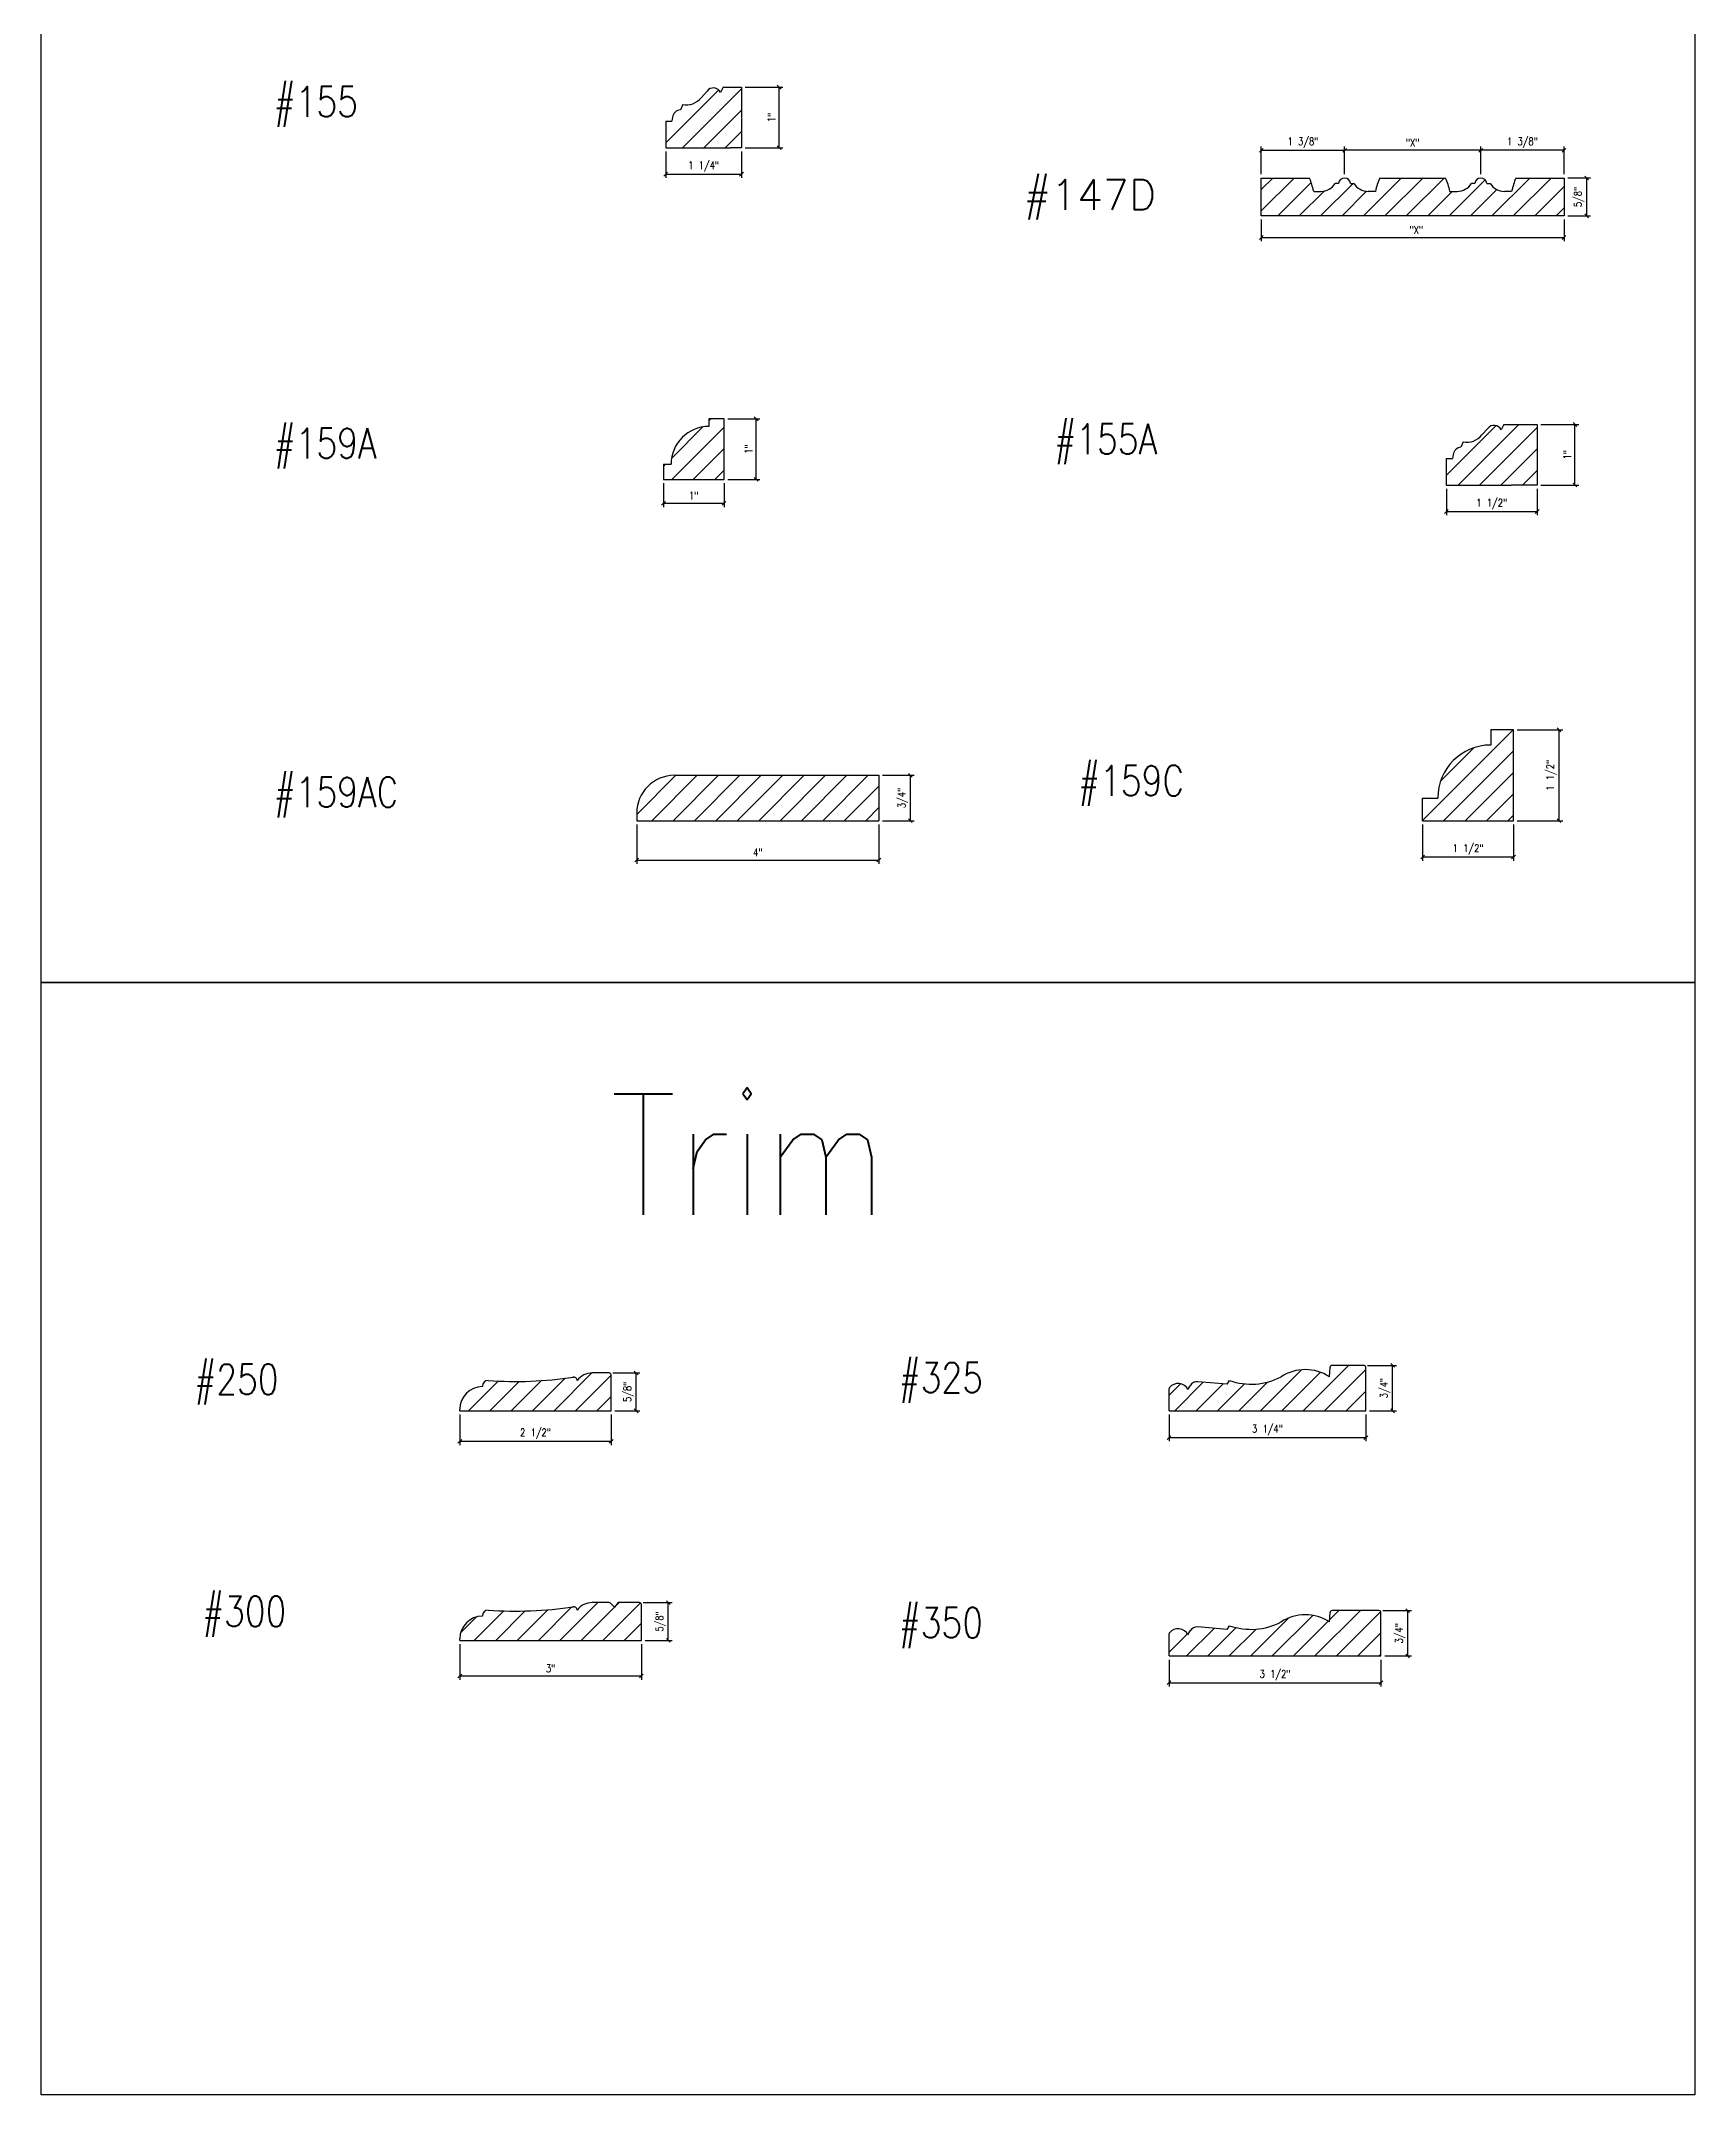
# Model space of a CAD drawing. Header units: inches. Extents: x 1985 to 11287, y 379 to 3234.
# Drawn here: x 7775.65 to 7802.96, y 1645.83 to 1679.75 of the extents above; entities that cross this region are included whole.
import ezdxf

# ---------------------------------------------------------------- set-up
doc = ezdxf.new("R2010")
doc.units = ezdxf.units.IN
doc.header["$MEASUREMENT"] = 0
doc.layers.get('0').update_dxf_attribs({"linetype": 'CONTINUOUS'})
doc.layers.get('Defpoints').update_dxf_attribs({"linetype": 'CONTINUOUS'})
for name, color, linetype in [('COTE1-1 99', 7, 'CONTINUOUS'), ('detail 99', 30, 'CONTINUOUS'), ('hatch 99', 1, 'CONTINUOUS'), ('separation 99', 3, 'CONTINUOUS'), ('wood detail 99', 7, 'CONTINUOUS')]:
    doc.layers.add(name, color=color, linetype=linetype)
doc.styles.get("Standard").update_dxf_attribs({"font": 'txt.shx', "width": 0.8})
doc.dimstyles.new('Muntin', dxfattribs={"dimtxt": 0.125, "dimasz": 0.0625, "dimexe": 0.0625, "dimexo": 0.0625, "dimgap": 0.0625, "dimtad": 1, "dimdec": 5, "dimzin": 0, "dimdsep": 46, "dimlunit": 5, "dimtxsty": 'Standard', "dimblk": 'OBLIQUE', "dimcen": 0.125, "dimclrd": 1, "dimclre": 1, "dimadec": 1, "dimazin": 0, "dimtfac": 0.375, "dimtdec": 5, "dimtmove": 0, "dimatfit": 3, "dimldrblk": 'OBLIQUE', "dimfxl": 1, "dimfrac": 2, "dimtolj": 1, "dimtzin": 0, "dimarcsym": 0})
pattern_1 = [(45, (591.37228, -1146.60747), (-0.176776695, 0.176776695), [])]

# ---------------------------------------------------------------- blocks, each defined once
blk = doc.blocks.new('_OBLIQUE')
at = {"color": 0, "linetype": 'ByBlock'}
blk.add_line((-0.5, -0.5), (0.5, 0.5), dxfattribs=at)
blk = doc.blocks.new('*D78')
at = {"layer": 'COTE1-1 99', "color": 1, "lineweight": -2, "transparency": 16777216}
for p, q in [((7785.926, 1672.446), (7785.926, 1672.052)), ((7786.926, 1672.446), (7786.926, 1672.052)), ((7785.926, 1672.115), (7786.926, 1672.115))]:
    blk.add_line(p, q, dxfattribs=at)
at = {"layer": 'Defpoints', "color": 0, "transparency": 16777216}
for p in [(7785.926, 1672.508), (7786.926, 1672.508), (7786.926, 1672.115)]:
    blk.add_point(p, dxfattribs=at)
at = {"layer": 'COTE1-1 99', "color": 1, "lineweight": -2, "transparency": 16777216, "xscale": 0.0625, "yscale": 0.0625, "zscale": 0.0625, "rotation": 180}
blk.add_blockref('_OBLIQUE', (7785.926, 1672.115), dxfattribs=at)
at = {"layer": 'COTE1-1 99', "color": 1, "lineweight": -2, "transparency": 16777216, "xscale": 0.0625, "yscale": 0.0625, "zscale": 0.0625}
blk.add_blockref('_OBLIQUE', (7786.926, 1672.115), dxfattribs=at)
at = {"layer": 'COTE1-1 99', "color": 0, "transparency": 16777216, "insert": (7786.426, 1672.24), "char_height": 0.125, "attachment_point": 5}
blk.add_mtext('\\A1;1"', dxfattribs=at)
blk = doc.blocks.new('*D79')
at = {"layer": 'COTE1-1 99', "color": 1, "lineweight": -2, "transparency": 16777216}
for p, q in [((7786.989, 1673.508), (7787.52, 1673.508)), ((7787.458, 1672.508), (7787.458, 1673.508)), ((7786.989, 1672.508), (7787.52, 1672.508))]:
    blk.add_line(p, q, dxfattribs=at)
at = {"layer": 'Defpoints', "color": 0, "transparency": 16777216}
for p in [(7786.926, 1673.508), (7787.458, 1673.508), (7786.926, 1672.508)]:
    blk.add_point(p, dxfattribs=at)
at = {"layer": 'COTE1-1 99', "color": 1, "lineweight": -2, "transparency": 16777216, "xscale": 0.0625, "yscale": 0.0625, "zscale": 0.0625}
for p, rotation in [((7787.458, 1673.508), 90), ((7787.458, 1672.508), 270)]:
    blk.add_blockref('_OBLIQUE', p, dxfattribs=dict(at, rotation=rotation))
at = {"layer": 'COTE1-1 99', "color": 0, "transparency": 16777216, "insert": (7787.333, 1673.008), "char_height": 0.125, "attachment_point": 5, "rotation": 90}
blk.add_mtext('\\A1;1"', dxfattribs=at)
blk = doc.blocks.new('*D80')
at = {"layer": 'COTE1-1 99', "color": 1, "lineweight": -2, "transparency": 16777216}
for p, q in [((7798.466, 1666.809), (7798.466, 1666.211)), ((7799.966, 1666.809), (7799.966, 1666.211)), ((7798.466, 1666.273), (7799.966, 1666.273))]:
    blk.add_line(p, q, dxfattribs=at)
at = {"layer": 'Defpoints', "color": 0, "transparency": 16777216}
for p in [(7798.466, 1666.872), (7799.966, 1666.872), (7799.966, 1666.273)]:
    blk.add_point(p, dxfattribs=at)
at = {"layer": 'COTE1-1 99', "color": 1, "lineweight": -2, "transparency": 16777216, "xscale": 0.0625, "yscale": 0.0625, "zscale": 0.0625, "rotation": 180}
blk.add_blockref('_OBLIQUE', (7798.466, 1666.273), dxfattribs=at)
at = {"layer": 'COTE1-1 99', "color": 1, "lineweight": -2, "transparency": 16777216, "xscale": 0.0625, "yscale": 0.0625, "zscale": 0.0625}
blk.add_blockref('_OBLIQUE', (7799.966, 1666.273), dxfattribs=at)
at = {"layer": 'COTE1-1 99', "color": 0, "transparency": 16777216, "insert": (7799.216, 1666.398), "char_height": 0.125, "attachment_point": 5}
blk.add_mtext('\\A1;1 1/2"', dxfattribs=at)
blk = doc.blocks.new('*D81')
at = {"layer": 'COTE1-1 99', "color": 1, "lineweight": -2, "transparency": 16777216}
for p, q in [((7800.028, 1668.372), (7800.78, 1668.372)), ((7800.718, 1666.872), (7800.718, 1668.372)), ((7800.028, 1666.872), (7800.78, 1666.872))]:
    blk.add_line(p, q, dxfattribs=at)
at = {"layer": 'Defpoints', "color": 0, "transparency": 16777216}
for p in [(7799.966, 1668.372), (7800.718, 1668.372), (7799.966, 1666.872)]:
    blk.add_point(p, dxfattribs=at)
at = {"layer": 'COTE1-1 99', "color": 1, "lineweight": -2, "transparency": 16777216, "xscale": 0.0625, "yscale": 0.0625, "zscale": 0.0625}
for p, rotation in [((7800.718, 1668.372), 90), ((7800.718, 1666.872), 270)]:
    blk.add_blockref('_OBLIQUE', p, dxfattribs=dict(at, rotation=rotation))
at = {"layer": 'COTE1-1 99', "color": 0, "transparency": 16777216, "insert": (7800.593, 1667.622), "char_height": 0.125, "attachment_point": 5, "rotation": 90}
blk.add_mtext('\\A1;1 1/2"', dxfattribs=at)
blk = doc.blocks.new('*D82')
at = {"layer": 'COTE1-1 99', "color": 1, "lineweight": -2, "transparency": 16777216}
for p, q in [((7794.277, 1657.065), (7794.277, 1656.623)), ((7797.527, 1657.065), (7797.527, 1656.623)), ((7794.277, 1656.685), (7797.527, 1656.685))]:
    blk.add_line(p, q, dxfattribs=at)
at = {"layer": 'Defpoints', "color": 0, "transparency": 16777216}
for p in [(7794.277, 1657.127), (7797.527, 1657.127), (7797.527, 1656.685)]:
    blk.add_point(p, dxfattribs=at)
at = {"layer": 'COTE1-1 99', "color": 1, "lineweight": -2, "transparency": 16777216, "xscale": 0.0625, "yscale": 0.0625, "zscale": 0.0625, "rotation": 180}
blk.add_blockref('_OBLIQUE', (7794.277, 1656.685), dxfattribs=at)
at = {"layer": 'COTE1-1 99', "color": 1, "lineweight": -2, "transparency": 16777216, "xscale": 0.0625, "yscale": 0.0625, "zscale": 0.0625}
blk.add_blockref('_OBLIQUE', (7797.527, 1656.685), dxfattribs=at)
at = {"layer": 'COTE1-1 99', "color": 0, "transparency": 16777216, "insert": (7795.902, 1656.81), "char_height": 0.125, "attachment_point": 5}
blk.add_mtext('\\A1;3 1/4"', dxfattribs=at)
blk = doc.blocks.new('*D83')
at = {"layer": 'COTE1-1 99', "color": 1, "lineweight": -2, "transparency": 16777216}
for p, q in [((7797.557, 1657.877), (7798.032, 1657.877)), ((7797.97, 1657.127), (7797.97, 1657.877)), ((7797.589, 1657.127), (7798.032, 1657.127))]:
    blk.add_line(p, q, dxfattribs=at)
at = {"layer": 'Defpoints', "color": 0, "transparency": 16777216}
for p in [(7797.495, 1657.877), (7797.97, 1657.877), (7797.527, 1657.127)]:
    blk.add_point(p, dxfattribs=at)
at = {"layer": 'COTE1-1 99', "color": 1, "lineweight": -2, "transparency": 16777216, "xscale": 0.0625, "yscale": 0.0625, "zscale": 0.0625}
for p, rotation in [((7797.97, 1657.877), 90), ((7797.97, 1657.127), 270)]:
    blk.add_blockref('_OBLIQUE', p, dxfattribs=dict(at, rotation=rotation))
at = {"layer": 'COTE1-1 99', "color": 0, "transparency": 16777216, "insert": (7797.845, 1657.502), "char_height": 0.125, "attachment_point": 5, "rotation": 90}
blk.add_mtext('\\A1;3/4"', dxfattribs=at)
blk = doc.blocks.new('*D84')
at = {"layer": 'COTE1-1 99', "color": 1, "lineweight": -2, "transparency": 16777216}
for p, q in [((7782.562, 1653.273), (7782.562, 1652.686)), ((7785.562, 1653.273), (7785.562, 1652.686)), ((7782.562, 1652.749), (7785.562, 1652.749))]:
    blk.add_line(p, q, dxfattribs=at)
at = {"layer": 'Defpoints', "color": 0, "transparency": 16777216}
for p in [(7782.562, 1653.335), (7785.562, 1653.335), (7785.562, 1652.749)]:
    blk.add_point(p, dxfattribs=at)
at = {"layer": 'COTE1-1 99', "color": 1, "lineweight": -2, "transparency": 16777216, "xscale": 0.0625, "yscale": 0.0625, "zscale": 0.0625, "rotation": 180}
blk.add_blockref('_OBLIQUE', (7782.562, 1652.749), dxfattribs=at)
at = {"layer": 'COTE1-1 99', "color": 1, "lineweight": -2, "transparency": 16777216, "xscale": 0.0625, "yscale": 0.0625, "zscale": 0.0625}
blk.add_blockref('_OBLIQUE', (7785.562, 1652.749), dxfattribs=at)
at = {"layer": 'COTE1-1 99', "color": 0, "transparency": 16777216, "insert": (7784.062, 1652.874), "char_height": 0.125, "attachment_point": 5}
blk.add_mtext('\\A1;3"', dxfattribs=at)
blk = doc.blocks.new('*D85')
at = {"layer": 'COTE1-1 99', "color": 1, "lineweight": -2, "transparency": 16777216}
for p, q in [((7785.592, 1653.96), (7786.069, 1653.96)), ((7786.006, 1653.335), (7786.006, 1653.96)), ((7785.624, 1653.335), (7786.069, 1653.335))]:
    blk.add_line(p, q, dxfattribs=at)
at = {"layer": 'Defpoints', "color": 0, "transparency": 16777216}
for p in [(7785.53, 1653.96), (7786.006, 1653.96), (7785.562, 1653.335)]:
    blk.add_point(p, dxfattribs=at)
at = {"layer": 'COTE1-1 99', "color": 1, "lineweight": -2, "transparency": 16777216, "xscale": 0.0625, "yscale": 0.0625, "zscale": 0.0625}
for p, rotation in [((7786.006, 1653.96), 90), ((7786.006, 1653.335), 270)]:
    blk.add_blockref('_OBLIQUE', p, dxfattribs=dict(at, rotation=rotation))
at = {"layer": 'COTE1-1 99', "color": 0, "transparency": 16777216, "insert": (7785.881, 1653.648), "char_height": 0.125, "attachment_point": 5, "rotation": 90}
blk.add_mtext('\\A1;5/8"', dxfattribs=at)
blk = doc.blocks.new('*D86')
at = {"layer": 'COTE1-1 99', "color": 1, "lineweight": -2, "transparency": 16777216}
for p, q in [((7782.562, 1657.065), (7782.562, 1656.562)), ((7785.062, 1657.065), (7785.062, 1656.562)), ((7782.562, 1656.624), (7785.062, 1656.624))]:
    blk.add_line(p, q, dxfattribs=at)
at = {"layer": 'Defpoints', "color": 0, "transparency": 16777216}
for p in [(7782.562, 1657.127), (7785.062, 1657.127), (7785.062, 1656.624)]:
    blk.add_point(p, dxfattribs=at)
at = {"layer": 'COTE1-1 99', "color": 1, "lineweight": -2, "transparency": 16777216, "xscale": 0.0625, "yscale": 0.0625, "zscale": 0.0625, "rotation": 180}
blk.add_blockref('_OBLIQUE', (7782.562, 1656.624), dxfattribs=at)
at = {"layer": 'COTE1-1 99', "color": 1, "lineweight": -2, "transparency": 16777216, "xscale": 0.0625, "yscale": 0.0625, "zscale": 0.0625}
blk.add_blockref('_OBLIQUE', (7785.062, 1656.624), dxfattribs=at)
at = {"layer": 'COTE1-1 99', "color": 0, "transparency": 16777216, "insert": (7783.812, 1656.749), "char_height": 0.125, "attachment_point": 5}
blk.add_mtext('\\A1;2 1/2"', dxfattribs=at)
blk = doc.blocks.new('*D87')
at = {"layer": 'COTE1-1 99', "color": 1, "lineweight": -2, "transparency": 16777216}
for p, q in [((7785.092, 1657.752), (7785.538, 1657.752)), ((7785.476, 1657.127), (7785.476, 1657.752)), ((7785.124, 1657.127), (7785.538, 1657.127))]:
    blk.add_line(p, q, dxfattribs=at)
at = {"layer": 'Defpoints', "color": 0, "transparency": 16777216}
for p in [(7785.03, 1657.752), (7785.476, 1657.752), (7785.062, 1657.127)]:
    blk.add_point(p, dxfattribs=at)
at = {"layer": 'COTE1-1 99', "color": 1, "lineweight": -2, "transparency": 16777216, "xscale": 0.0625, "yscale": 0.0625, "zscale": 0.0625}
for p, rotation in [((7785.476, 1657.752), 90), ((7785.476, 1657.127), 270)]:
    blk.add_blockref('_OBLIQUE', p, dxfattribs=dict(at, rotation=rotation))
at = {"layer": 'COTE1-1 99', "color": 0, "transparency": 16777216, "insert": (7785.351, 1657.44), "char_height": 0.125, "attachment_point": 5, "rotation": 90}
blk.add_mtext('\\A1;5/8"', dxfattribs=at)
blk = doc.blocks.new('*D88')
at = {"layer": 'COTE1-1 99', "color": 1, "lineweight": -2, "transparency": 16777216}
for p, q in [((7789.546, 1667.622), (7790.068, 1667.622)), ((7790.005, 1666.872), (7790.005, 1667.622)), ((7789.546, 1666.872), (7790.068, 1666.872))]:
    blk.add_line(p, q, dxfattribs=at)
at = {"layer": 'Defpoints', "color": 0, "transparency": 16777216}
for p in [(7789.484, 1667.622), (7790.005, 1667.622), (7789.484, 1666.872)]:
    blk.add_point(p, dxfattribs=at)
at = {"layer": 'COTE1-1 99', "color": 1, "lineweight": -2, "transparency": 16777216, "xscale": 0.0625, "yscale": 0.0625, "zscale": 0.0625}
for p, rotation in [((7790.005, 1667.622), 90), ((7790.005, 1666.872), 270)]:
    blk.add_blockref('_OBLIQUE', p, dxfattribs=dict(at, rotation=rotation))
at = {"layer": 'COTE1-1 99', "color": 0, "transparency": 16777216, "insert": (7789.88, 1667.247), "char_height": 0.125, "attachment_point": 5, "rotation": 90}
blk.add_mtext('\\A1;3/4"', dxfattribs=at)
blk = doc.blocks.new('*D89')
at = {"layer": 'COTE1-1 99', "color": 1, "lineweight": -2, "transparency": 16777216}
for p, q in [((7785.484, 1666.809), (7785.484, 1666.161)), ((7789.484, 1666.809), (7789.484, 1666.161)), ((7785.484, 1666.223), (7789.484, 1666.223))]:
    blk.add_line(p, q, dxfattribs=at)
at = {"layer": 'Defpoints', "color": 0, "transparency": 16777216}
for p in [(7785.484, 1666.872), (7789.484, 1666.872), (7789.484, 1666.223)]:
    blk.add_point(p, dxfattribs=at)
at = {"layer": 'COTE1-1 99', "color": 1, "lineweight": -2, "transparency": 16777216, "xscale": 0.0625, "yscale": 0.0625, "zscale": 0.0625, "rotation": 180}
blk.add_blockref('_OBLIQUE', (7785.484, 1666.223), dxfattribs=at)
at = {"layer": 'COTE1-1 99', "color": 1, "lineweight": -2, "transparency": 16777216, "xscale": 0.0625, "yscale": 0.0625, "zscale": 0.0625}
blk.add_blockref('_OBLIQUE', (7789.484, 1666.223), dxfattribs=at)
at = {"layer": 'COTE1-1 99', "color": 0, "transparency": 16777216, "insert": (7787.484, 1666.348), "char_height": 0.125, "attachment_point": 5}
blk.add_mtext('\\A1;4"', dxfattribs=at)
blk = doc.blocks.new('*D94')
at = {"layer": 'COTE1-1 99', "color": 1, "lineweight": -2, "transparency": 16777216}
for p, q in [((7785.964, 1677.923), (7785.964, 1677.487)), ((7787.214, 1677.923), (7787.214, 1677.487)), ((7785.964, 1677.55), (7787.214, 1677.55))]:
    blk.add_line(p, q, dxfattribs=at)
at = {"layer": 'Defpoints', "color": 0, "transparency": 16777216}
for p in [(7785.964, 1677.986), (7787.214, 1677.986), (7787.214, 1677.55)]:
    blk.add_point(p, dxfattribs=at)
at = {"layer": 'COTE1-1 99', "color": 1, "lineweight": -2, "transparency": 16777216, "xscale": 0.0625, "yscale": 0.0625, "zscale": 0.0625, "rotation": 180}
blk.add_blockref('_OBLIQUE', (7785.964, 1677.55), dxfattribs=at)
at = {"layer": 'COTE1-1 99', "color": 1, "lineweight": -2, "transparency": 16777216, "xscale": 0.0625, "yscale": 0.0625, "zscale": 0.0625}
blk.add_blockref('_OBLIQUE', (7787.214, 1677.55), dxfattribs=at)
at = {"layer": 'COTE1-1 99', "color": 0, "transparency": 16777216, "insert": (7786.589, 1677.675), "char_height": 0.125, "attachment_point": 5}
blk.add_mtext('\\A1;1 1/4"', dxfattribs=at)
blk = doc.blocks.new('*D95')
at = {"layer": 'COTE1-1 99', "color": 1, "lineweight": -2, "transparency": 16777216}
for p, q in [((7787.276, 1678.986), (7787.9, 1678.986)), ((7787.838, 1677.986), (7787.838, 1678.986)), ((7787.276, 1677.986), (7787.9, 1677.986))]:
    blk.add_line(p, q, dxfattribs=at)
at = {"layer": 'Defpoints', "color": 0, "transparency": 16777216}
for p in [(7787.214, 1678.986), (7787.838, 1678.986), (7787.214, 1677.986)]:
    blk.add_point(p, dxfattribs=at)
at = {"layer": 'COTE1-1 99', "color": 1, "lineweight": -2, "transparency": 16777216, "xscale": 0.0625, "yscale": 0.0625, "zscale": 0.0625}
for p, rotation in [((7787.838, 1678.986), 90), ((7787.838, 1677.986), 270)]:
    blk.add_blockref('_OBLIQUE', p, dxfattribs=dict(at, rotation=rotation))
at = {"layer": 'COTE1-1 99', "color": 0, "transparency": 16777216, "insert": (7787.713, 1678.486), "char_height": 0.125, "attachment_point": 5, "rotation": 90}
blk.add_mtext('\\A1;1"', dxfattribs=at)
blk = doc.blocks.new('*D100')
at = {"layer": 'COTE1-1 99', "color": 1, "lineweight": -2, "transparency": 16777216}
for p, q in [((7798.857, 1672.352), (7798.857, 1671.916)), ((7800.357, 1672.352), (7800.357, 1671.916)), ((7798.857, 1671.978), (7800.357, 1671.978))]:
    blk.add_line(p, q, dxfattribs=at)
at = {"layer": 'Defpoints', "color": 0, "transparency": 16777216}
for p in [(7798.857, 1672.415), (7800.357, 1672.415), (7800.357, 1671.978)]:
    blk.add_point(p, dxfattribs=at)
at = {"layer": 'COTE1-1 99', "color": 1, "lineweight": -2, "transparency": 16777216, "xscale": 0.0625, "yscale": 0.0625, "zscale": 0.0625, "rotation": 180}
blk.add_blockref('_OBLIQUE', (7798.857, 1671.978), dxfattribs=at)
at = {"layer": 'COTE1-1 99', "color": 1, "lineweight": -2, "transparency": 16777216, "xscale": 0.0625, "yscale": 0.0625, "zscale": 0.0625}
blk.add_blockref('_OBLIQUE', (7800.357, 1671.978), dxfattribs=at)
at = {"layer": 'COTE1-1 99', "color": 0, "transparency": 16777216, "insert": (7799.607, 1672.103), "char_height": 0.125, "attachment_point": 5}
blk.add_mtext('\\A1;1 1/2"', dxfattribs=at)
blk = doc.blocks.new('*D101')
at = {"layer": 'COTE1-1 99', "color": 1, "lineweight": -2, "transparency": 16777216}
for p, q in [((7800.419, 1673.415), (7801.044, 1673.415)), ((7800.981, 1672.415), (7800.981, 1673.415)), ((7800.419, 1672.415), (7801.044, 1672.415))]:
    blk.add_line(p, q, dxfattribs=at)
at = {"layer": 'Defpoints', "color": 0, "transparency": 16777216}
for p in [(7800.357, 1673.415), (7800.981, 1673.415), (7800.357, 1672.415)]:
    blk.add_point(p, dxfattribs=at)
at = {"layer": 'COTE1-1 99', "color": 1, "lineweight": -2, "transparency": 16777216, "xscale": 0.0625, "yscale": 0.0625, "zscale": 0.0625}
for p, rotation in [((7800.981, 1673.415), 90), ((7800.981, 1672.415), 270)]:
    blk.add_blockref('_OBLIQUE', p, dxfattribs=dict(at, rotation=rotation))
at = {"layer": 'COTE1-1 99', "color": 0, "transparency": 16777216, "insert": (7800.856, 1672.915), "char_height": 0.125, "attachment_point": 5, "rotation": 90}
blk.add_mtext('\\A1;1"', dxfattribs=at)
blk = doc.blocks.new('*D51')
at = {"layer": 'COTE1-1 99', "color": 1, "lineweight": -2, "transparency": 16777216}
for p, q in [((7794.277, 1653.016), (7794.277, 1652.574)), ((7797.777, 1653.016), (7797.777, 1652.574)), ((7794.277, 1652.636), (7797.777, 1652.636))]:
    blk.add_line(p, q, dxfattribs=at)
at = {"layer": 'Defpoints', "color": 0, "transparency": 16777216}
for p in [(7794.277, 1653.078), (7797.777, 1653.078), (7797.777, 1652.636)]:
    blk.add_point(p, dxfattribs=at)
at = {"layer": 'COTE1-1 99', "color": 1, "lineweight": -2, "transparency": 16777216, "xscale": 0.0625, "yscale": 0.0625, "zscale": 0.0625, "rotation": 180}
blk.add_blockref('_OBLIQUE', (7794.277, 1652.636), dxfattribs=at)
at = {"layer": 'COTE1-1 99', "color": 1, "lineweight": -2, "transparency": 16777216, "xscale": 0.0625, "yscale": 0.0625, "zscale": 0.0625}
blk.add_blockref('_OBLIQUE', (7797.777, 1652.636), dxfattribs=at)
at = {"layer": 'COTE1-1 99', "color": 0, "transparency": 16777216, "insert": (7796.027, 1652.761), "char_height": 0.125, "attachment_point": 5}
blk.add_mtext('\\A1;3 1/2"', dxfattribs=at)
blk = doc.blocks.new('*D52')
at = {"layer": 'COTE1-1 99', "color": 1, "lineweight": -2, "transparency": 16777216}
for p, q in [((7797.807, 1653.828), (7798.282, 1653.828)), ((7798.22, 1653.078), (7798.22, 1653.828)), ((7797.839, 1653.078), (7798.282, 1653.078))]:
    blk.add_line(p, q, dxfattribs=at)
at = {"layer": 'Defpoints', "color": 0, "transparency": 16777216}
for p in [(7797.745, 1653.828), (7798.22, 1653.828), (7797.777, 1653.078)]:
    blk.add_point(p, dxfattribs=at)
at = {"layer": 'COTE1-1 99', "color": 1, "lineweight": -2, "transparency": 16777216, "xscale": 0.0625, "yscale": 0.0625, "zscale": 0.0625}
for p, rotation in [((7798.22, 1653.828), 90), ((7798.22, 1653.078), 270)]:
    blk.add_blockref('_OBLIQUE', p, dxfattribs=dict(at, rotation=rotation))
at = {"layer": 'COTE1-1 99', "color": 0, "transparency": 16777216, "insert": (7798.095, 1653.453), "char_height": 0.125, "attachment_point": 5, "rotation": 90}
blk.add_mtext('\\A1;3/4"', dxfattribs=at)
blk = doc.blocks.new('*D57')
at = {"layer": 'COTE1-1 99', "color": 1, "lineweight": -2, "transparency": 16777216}
for p, q in [((7795.801, 1676.798), (7795.801, 1676.441)), ((7800.801, 1676.798), (7800.801, 1676.441)), ((7795.801, 1676.504), (7800.801, 1676.504))]:
    blk.add_line(p, q, dxfattribs=at)
at = {"layer": 'Defpoints', "color": 0, "transparency": 16777216}
for p in [(7795.801, 1676.861), (7800.801, 1676.861), (7800.801, 1676.504)]:
    blk.add_point(p, dxfattribs=at)
at = {"layer": 'COTE1-1 99', "color": 1, "lineweight": -2, "transparency": 16777216, "xscale": 0.0625, "yscale": 0.0625, "zscale": 0.0625, "rotation": 180}
blk.add_blockref('_OBLIQUE', (7795.801, 1676.504), dxfattribs=at)
at = {"layer": 'COTE1-1 99', "color": 1, "lineweight": -2, "transparency": 16777216, "xscale": 0.0625, "yscale": 0.0625, "zscale": 0.0625}
blk.add_blockref('_OBLIQUE', (7800.801, 1676.504), dxfattribs=at)
at = {"layer": 'COTE1-1 99', "color": 0, "transparency": 16777216, "insert": (7798.361, 1676.629), "char_height": 0.125, "attachment_point": 5}
blk.add_mtext('\\A1;"X"', dxfattribs=at)
blk = doc.blocks.new('*D58')
at = {"layer": 'COTE1-1 99', "color": 1, "lineweight": -2, "transparency": 16777216}
for p, q in [((7800.863, 1677.486), (7801.238, 1677.486)), ((7801.175, 1676.861), (7801.175, 1677.486)), ((7800.863, 1676.861), (7801.238, 1676.861))]:
    blk.add_line(p, q, dxfattribs=at)
at = {"layer": 'Defpoints', "color": 0, "transparency": 16777216}
for p in [(7800.801, 1677.486), (7801.175, 1677.486), (7800.801, 1676.861)]:
    blk.add_point(p, dxfattribs=at)
at = {"layer": 'COTE1-1 99', "color": 1, "lineweight": -2, "transparency": 16777216, "xscale": 0.0625, "yscale": 0.0625, "zscale": 0.0625}
for p, rotation in [((7801.175, 1677.486), 90), ((7801.175, 1676.861), 270)]:
    blk.add_blockref('_OBLIQUE', p, dxfattribs=dict(at, rotation=rotation))
at = {"layer": 'COTE1-1 99', "color": 0, "transparency": 16777216, "insert": (7801.05, 1677.173), "char_height": 0.125, "attachment_point": 5, "rotation": 90}
blk.add_mtext('\\A1;5/8"', dxfattribs=at)
blk = doc.blocks.new('*D59')
at = {"layer": 'COTE1-1 99', "color": 1, "lineweight": -2, "transparency": 16777216}
for p, q in [((7795.801, 1677.548), (7795.801, 1678.007)), ((7795.801, 1677.944), (7797.176, 1677.944)), ((7797.176, 1677.548), (7797.176, 1678.007))]:
    blk.add_line(p, q, dxfattribs=at)
at = {"layer": 'Defpoints', "color": 0, "transparency": 16777216}
for p in [(7797.176, 1677.944), (7795.801, 1677.486), (7797.176, 1677.486)]:
    blk.add_point(p, dxfattribs=at)
at = {"layer": 'COTE1-1 99', "color": 1, "lineweight": -2, "transparency": 16777216, "xscale": 0.0625, "yscale": 0.0625, "zscale": 0.0625, "rotation": 180}
blk.add_blockref('_OBLIQUE', (7795.801, 1677.944), dxfattribs=at)
at = {"layer": 'COTE1-1 99', "color": 1, "lineweight": -2, "transparency": 16777216, "xscale": 0.0625, "yscale": 0.0625, "zscale": 0.0625}
blk.add_blockref('_OBLIQUE', (7797.176, 1677.944), dxfattribs=at)
at = {"layer": 'COTE1-1 99', "color": 0, "transparency": 16777216, "insert": (7796.488, 1678.069), "char_height": 0.125, "attachment_point": 5}
blk.add_mtext('\\A1;1 3/8"', dxfattribs=at)
blk = doc.blocks.new('*D60')
at = {"layer": 'COTE1-1 99', "color": 1, "lineweight": -2, "transparency": 16777216}
for p, q in [((7799.426, 1677.548), (7799.426, 1678.007)), ((7800.801, 1677.944), (7799.426, 1677.944)), ((7800.801, 1677.548), (7800.801, 1678.007))]:
    blk.add_line(p, q, dxfattribs=at)
at = {"layer": 'Defpoints', "color": 0, "transparency": 16777216}
for p in [(7799.426, 1677.944), (7799.426, 1677.486), (7800.801, 1677.486)]:
    blk.add_point(p, dxfattribs=at)
at = {"layer": 'COTE1-1 99', "color": 1, "lineweight": -2, "transparency": 16777216, "xscale": 0.0625, "yscale": 0.0625, "zscale": 0.0625, "rotation": 180}
blk.add_blockref('_OBLIQUE', (7799.426, 1677.944), dxfattribs=at)
at = {"layer": 'COTE1-1 99', "color": 1, "lineweight": -2, "transparency": 16777216, "xscale": 0.0625, "yscale": 0.0625, "zscale": 0.0625}
blk.add_blockref('_OBLIQUE', (7800.801, 1677.944), dxfattribs=at)
at = {"layer": 'COTE1-1 99', "color": 0, "transparency": 16777216, "insert": (7800.113, 1678.069), "char_height": 0.125, "attachment_point": 5}
blk.add_mtext('\\A1;1 3/8"', dxfattribs=at)
blk = doc.blocks.new('*D61')
at = {"layer": 'COTE1-1 99', "color": 1, "lineweight": -2, "transparency": 16777216}
for p, q in [((7797.176, 1677.548), (7797.176, 1678.007)), ((7799.426, 1677.944), (7797.176, 1677.944)), ((7799.426, 1677.548), (7799.426, 1678.007))]:
    blk.add_line(p, q, dxfattribs=at)
at = {"layer": 'Defpoints', "color": 0, "transparency": 16777216}
for p in [(7797.176, 1677.944), (7797.176, 1677.486), (7799.426, 1677.486)]:
    blk.add_point(p, dxfattribs=at)
at = {"layer": 'COTE1-1 99', "color": 1, "lineweight": -2, "transparency": 16777216, "xscale": 0.0625, "yscale": 0.0625, "zscale": 0.0625, "rotation": 180}
blk.add_blockref('_OBLIQUE', (7797.176, 1677.944), dxfattribs=at)
at = {"layer": 'COTE1-1 99', "color": 1, "lineweight": -2, "transparency": 16777216, "xscale": 0.0625, "yscale": 0.0625, "zscale": 0.0625}
blk.add_blockref('_OBLIQUE', (7799.426, 1677.944), dxfattribs=at)
at = {"layer": 'COTE1-1 99', "color": 0, "transparency": 16777216, "insert": (7798.301, 1678.069), "char_height": 0.125, "attachment_point": 5}
blk.add_mtext('\\A1;"X"', dxfattribs=at)

msp = doc.modelspace()

# ---------------------------------------------------------------- hatches: boundary and pattern name
at = {"layer": 'hatch 99'}
h = msp.add_hatch(dxfattribs=at)
h.set_pattern_fill('ANSI31', color=256, scale=2, style=0)
h.set_pattern_definition(pattern_1)
h.paths.add_polyline_path([(7787.213695, 1678.610925), (7787.213695, 1678.985925), (7786.913695, 1678.985925), (7786.869821, 1678.898575, 0.566296042), (7786.646973, 1678.920408), (7786.551802, 1678.813046, -0.273490153), (7786.243695, 1678.697925), (7786.205695, 1678.610925, 0.346499322), (7786.07577, 1678.488754), (7786.063695, 1678.425925), (7785.963695, 1678.425925), (7785.963695, 1677.985925), (7787.039588, 1677.985925), (7787.213695, 1677.985925)])
h = msp.add_hatch(dxfattribs=at)
h.set_pattern_fill('ANSI31', color=256, scale=2, style=0)
h.set_pattern_definition(pattern_1)
h.paths.add_polyline_path([(7800.800843, 1676.860595), (7800.800843, 1677.485595), (7800.005807, 1677.485595, 0.038533308), (7799.935843, 1677.265595), (7799.816277, 1677.265595, -0.256140243), (7799.579159, 1677.395595), (7799.525342, 1677.395595, 0.904534034), (7799.326344, 1677.395595), (7799.272527, 1677.395595, -0.256140243), (7799.035409, 1677.265595), (7798.915843, 1677.265595, 0.038533308), (7798.845879, 1677.485595), (7797.755807, 1677.485595, 0.038533308), (7797.685843, 1677.265595), (7797.566277, 1677.265595, -0.256140243), (7797.329159, 1677.395595), (7797.275342, 1677.395595, 0.904534034), (7797.076344, 1677.395595), (7797.022527, 1677.395595, -0.256140243), (7796.785409, 1677.265595), (7796.665843, 1677.265595, 0.038533308), (7796.595879, 1677.485595), (7795.800843, 1677.485595), (7795.800843, 1676.860595)])
h = msp.add_hatch(dxfattribs=at)
h.set_pattern_fill('ANSI31', color=256, scale=2, style=0)
h.set_pattern_definition(pattern_1)
h.paths.add_polyline_path([(7786.926356, 1673.508155), (7786.676356, 1673.508155), (7786.676356, 1673.383155, 0.414213562), (7786.051356, 1672.758155), (7785.926356, 1672.758155), (7785.926356, 1672.508155), (7786.926356, 1672.508155)])
h = msp.add_hatch(dxfattribs=at)
h.set_pattern_fill('ANSI31', color=256, scale=2, style=0)
h.set_pattern_definition(pattern_1)
h.paths.add_polyline_path([(7800.356895, 1673.039665), (7800.356895, 1673.414665), (7799.806895, 1673.414665), (7799.763021, 1673.327315, 0.566296042), (7799.540172, 1673.349148), (7799.445002, 1673.241786, -0.273490153), (7799.136895, 1673.126665), (7799.098895, 1673.039665, 0.346499322), (7798.968969, 1672.917494), (7798.956895, 1672.854665), (7798.856895, 1672.854665), (7798.856895, 1672.414665), (7799.932788, 1672.414665), (7800.356895, 1672.414665)])
h = msp.add_hatch(dxfattribs=at)
h.set_pattern_fill('ANSI31', color=256, scale=2, style=0)
h.set_pattern_definition(pattern_1)
h.paths.add_polyline_path([(7799.965554, 1668.371567), (7799.590554, 1668.371567), (7799.590554, 1668.121567, 0.414213562), (7798.715554, 1667.246567), (7798.465554, 1667.246567), (7798.465554, 1666.871567), (7799.965554, 1666.871567)])
h = msp.add_hatch(dxfattribs=at)
h.set_pattern_fill('ANSI31', color=256, scale=2, style=0)
h.set_pattern_definition(pattern_1)
h.paths.add_polyline_path([(7789.483536, 1667.621567), (7786.108536, 1667.621567, 0.414213562), (7785.483536, 1666.996567), (7785.483536, 1666.871567), (7789.483536, 1666.871567)])
h = msp.add_hatch(dxfattribs=at)
h.set_pattern_fill('ANSI31', color=256, scale=2, style=0)
h.set_pattern_definition(pattern_1)
h.paths.add_polyline_path([(7785.061842, 1657.127031), (7785.061842, 1657.720031, 0.414213562), (7785.029842, 1657.752031), (7784.749342, 1657.752031, 0.286349806), (7784.468669, 1657.576932, 0.84535987), (7784.434784, 1657.682561, -0.054552724), (7783.029842, 1657.627031, 0.436456618), (7782.937106, 1657.52703, 0.434101056), (7782.562676, 1657.127031)])
h = msp.add_hatch(dxfattribs=at)
h.set_pattern_fill('ANSI31', color=256, scale=2, style=0)
h.set_pattern_definition(pattern_1)
h.paths.add_polyline_path([(7797.526646, 1657.845031, 0.414213562), (7797.494646, 1657.877031), (7796.968646, 1657.877031, 0.395647364), (7796.936711, 1657.847071), (7796.926646, 1657.689531, 0.29375), (7796.126646, 1657.689531, -0.208468757), (7795.276646, 1657.627031), (7795.236646, 1657.564531), (7794.750336, 1657.606548, 0.291528784), (7794.626479, 1657.541886), (7794.589146, 1657.477031, 0.535856977), (7794.284166, 1657.511586, 0.176751721), (7794.276646, 1657.490976), (7794.276646, 1657.127031), (7797.526646, 1657.127031)])
h = msp.add_hatch(dxfattribs=at)
h.set_pattern_fill('ANSI31', color=256, scale=2, style=0)
h.set_pattern_definition(pattern_1)
h.paths.add_polyline_path([(7785.561842, 1653.928079, 0.414213562), (7785.529842, 1653.960079), (7785.176842, 1653.960079), (7785.116842, 1653.885079), (7785.052687, 1653.950487, 0.201426353), (7785.029842, 1653.960079), (7784.749342, 1653.960079, 0.236067977), (7784.499342, 1653.835079, 0.45777608), (7784.434784, 1653.89061, -0.054552724), (7783.029842, 1653.835079, 0.436456618), (7782.937106, 1653.735079, 0.434101056), (7782.562676, 1653.335079), (7785.561842, 1653.335079)])
h = msp.add_hatch(dxfattribs=at)
h.set_pattern_fill('ANSI31', color=256, scale=2, style=0)
h.set_pattern_definition(pattern_1)
h.paths.add_polyline_path([(7797.776646, 1653.796149, 0.414213562), (7797.744646, 1653.828149), (7796.968646, 1653.828149, 0.395647364), (7796.936711, 1653.798189), (7796.926646, 1653.640649, 0.29375), (7796.126646, 1653.640649, -0.208468757), (7795.276646, 1653.578149), (7795.236646, 1653.515649), (7794.750336, 1653.557666, 0.291528784), (7794.626479, 1653.493004), (7794.589146, 1653.428149, 0.535856977), (7794.284166, 1653.462704, 0.176751721), (7794.276646, 1653.442095), (7794.276646, 1653.078149), (7797.776646, 1653.078149)])

# ---------------------------------------------------------------- linework, layer by layer
at = {"layer": 'separation 99'}
for points in [[(7775.64569, 1711.403795), (7802.963084, 1711.403795), (7802.963084, 1664.198388), (7775.64569, 1664.198388)], [(7775.64569, 1664.198388), (7802.963084, 1664.198388), (7802.963084, 1645.829321), (7775.64569, 1645.829321)]]:
    msp.add_lwpolyline(points, close=True, dxfattribs=at)
at = {"layer": 'wood detail 99'}
for p, q in [((7786.913695, 1678.985925), (7786.869821, 1678.898575)), ((7787.213695, 1678.985925), (7787.213695, 1678.610925)), ((7786.243695, 1678.697925), (7786.205695, 1678.610925)), ((7786.551802, 1678.813046), (7786.646973, 1678.920408)), ((7787.213695, 1678.610925), (7787.213695, 1677.985925)), ((7785.963695, 1678.425925), (7785.963695, 1677.985925)), ((7786.07577, 1678.488754), (7786.063695, 1678.425925)), ((7787.213695, 1677.985925), (7787.039588, 1677.985925)), ((7795.800843, 1676.860595), (7795.800843, 1677.485595)), ((7795.800843, 1677.485595), (7796.595879, 1677.485595)), ((7796.665843, 1677.265595), (7796.785409, 1677.265595)), ((7797.076344, 1677.395595), (7797.022527, 1677.395595)), ((7797.275342, 1677.395595), (7797.329159, 1677.395595)), ((7797.685843, 1677.265595), (7797.566277, 1677.265595)), ((7797.755807, 1677.485595), (7798.845879, 1677.485595)), ((7798.915843, 1677.265595), (7799.035409, 1677.265595)), ((7799.326344, 1677.395595), (7799.272527, 1677.395595)), ((7799.525342, 1677.395595), (7799.579159, 1677.395595)), ((7799.935843, 1677.265595), (7799.816277, 1677.265595)), ((7800.005807, 1677.485595), (7800.800843, 1677.485595)), ((7800.800843, 1677.485595), (7800.800843, 1676.860595)), ((7800.800843, 1676.860595), (7795.800843, 1676.860595)), ((7786.926356, 1673.508155), (7786.676356, 1673.508155)), ((7786.676356, 1673.508155), (7786.676356, 1673.383155)), ((7786.926356, 1672.508155), (7786.926356, 1673.508155)), ((7799.445002, 1673.241786), (7799.540172, 1673.349148)), ((7799.806895, 1673.414665), (7799.763021, 1673.327315)), ((7800.356895, 1673.414665), (7800.356895, 1673.039665)), ((7798.856895, 1672.854665), (7798.856895, 1672.414665)), ((7798.968969, 1672.917494), (7798.956895, 1672.854665)), ((7799.136895, 1673.126665), (7799.098895, 1673.039665)), ((7800.356895, 1673.039665), (7800.356895, 1672.414665)), ((7785.926356, 1672.758155), (7785.926356, 1672.508155)), ((7785.926356, 1672.758155), (7786.051356, 1672.758155)), ((7785.926356, 1672.508155), (7786.926356, 1672.508155)), ((7800.356895, 1672.414665), (7799.932788, 1672.414665)), ((7799.965554, 1668.371567), (7799.590554, 1668.371567)), ((7799.590554, 1668.371567), (7799.590554, 1668.121567)), ((7799.965554, 1666.871567), (7799.965554, 1668.371567)), ((7786.108536, 1667.621567), (7789.483536, 1667.621567)), ((7789.483536, 1667.621567), (7789.483536, 1666.871567)), ((7798.465554, 1666.871567), (7798.465554, 1667.246567)), ((7798.465554, 1667.246567), (7798.715554, 1667.246567)), ((7785.483536, 1666.996567), (7785.483536, 1666.871567)), ((7785.483536, 1666.871567), (7789.483536, 1666.871567)), ((7798.465554, 1666.871567), (7799.965554, 1666.871567)), ((7785.029842, 1657.752031), (7784.749342, 1657.752031)), ((7785.061842, 1657.127031), (7785.061842, 1657.720031)), ((7795.236646, 1657.564531), (7794.750336, 1657.606548)), ((7795.236646, 1657.564531), (7795.276646, 1657.627031)), ((7796.926646, 1657.689531), (7796.936711, 1657.847071)), ((7797.494646, 1657.877031), (7796.968646, 1657.877031)), ((7797.526646, 1657.127031), (7797.526646, 1657.845031)), ((7782.936842, 1657.527031), (7782.936842, 1657.534031)), ((7794.276646, 1657.127031), (7794.276646, 1657.490976)), ((7794.589146, 1657.477031), (7794.626479, 1657.541886)), ((7782.561842, 1657.127031), (7782.561842, 1657.152031)), ((7782.561842, 1657.127031), (7785.061842, 1657.127031)), ((7794.276646, 1657.127031), (7797.526646, 1657.127031)), ((7785.029842, 1653.960079), (7784.749342, 1653.960079)), ((7785.116842, 1653.885079), (7785.052687, 1653.950487)), ((7785.176842, 1653.960079), (7785.116842, 1653.885079)), ((7785.529842, 1653.960079), (7785.176842, 1653.960079)), ((7785.561842, 1653.335079), (7785.561842, 1653.928079)), ((7782.936842, 1653.735079), (7782.936842, 1653.742079)), ((7795.236646, 1653.515649), (7794.750336, 1653.557666)), ((7795.236646, 1653.515649), (7795.276646, 1653.578149)), ((7796.926646, 1653.640649), (7796.936711, 1653.798189)), ((7797.744646, 1653.828149), (7796.968646, 1653.828149)), ((7797.776646, 1653.078149), (7797.776646, 1653.796149)), ((7782.561842, 1653.335079), (7782.561842, 1653.360079)), ((7782.561842, 1653.335079), (7785.561842, 1653.335079)), ((7794.276646, 1653.078149), (7794.276646, 1653.442095)), ((7794.589146, 1653.428149), (7794.626479, 1653.493004)), ((7794.276646, 1653.078149), (7797.776646, 1653.078149))]:
    msp.add_line(p, q, dxfattribs=at)
at = {"layer": 'wood detail 99', "color": 7}
for p, q in [((7786.913695, 1678.985925), (7787.213695, 1678.985925)), ((7785.963695, 1678.425925), (7786.063695, 1678.425925)), ((7785.963695, 1677.985925), (7787.039588, 1677.985925)), ((7786.021731, 1677.985925), (7787.039588, 1677.985925)), ((7799.806895, 1673.414665), (7800.356895, 1673.414665)), ((7798.856895, 1672.854665), (7798.956895, 1672.854665)), ((7798.856895, 1672.414665), (7799.932788, 1672.414665)), ((7798.914931, 1672.414665), (7799.932788, 1672.414665))]:
    msp.add_line(p, q, dxfattribs=at)
at = {"layer": 'wood detail 99'}
for centre, radius, start, end in [((7786.751849, 1678.842661), 0.130551, 25.3590021, 143.4498258), ((7786.218296, 1678.467353), 0.144124, 95.0156677, 171.4603333), ((7786.300387, 1679.016062), 0.323149, 259.896095, 321.0792732), ((7795.205644, 1676.922349), 1.5, 13.2282434, 22.0550601), ((7796.785409, 1677.546845), 0.28125, 270, 327.4675097), ((7797.175843, 1677.385595), 0.1, 5.7391705, 174.2608295), ((7797.566277, 1677.546845), 0.28125, 212.5324903, 270), ((7799.146042, 1676.922349), 1.5, 157.9449399, 166.7717566), ((7797.455644, 1676.922349), 1.5, 13.2282434, 22.0550601), ((7799.035409, 1677.546845), 0.28125, 270, 327.4675097), ((7799.425843, 1677.385595), 0.1, 5.7391705, 174.2608295), ((7799.816277, 1677.546845), 0.28125, 212.5324903, 270), ((7801.396042, 1676.922349), 1.5, 157.9449399, 166.7717566), ((7786.676356, 1672.758155), 0.625, 90, 180), ((7799.193586, 1673.444802), 0.323149, 259.896095, 321.0792732), ((7799.645049, 1673.271401), 0.130551, 25.3590021, 143.4498258), ((7799.111495, 1672.896093), 0.144124, 95.0156677, 171.4603333), ((7799.590554, 1667.246567), 0.875, 90, 180), ((7786.108536, 1666.996567), 0.625, 90, 180), ((7783.029842, 1657.534031), 0.093, 90, 180), ((7783.478589, 1664.074096), 6.462665, 266.0183547, 278.5383472), ((7784.443092, 1657.627031), 0.05625, 0, 101.9354651), ((7784.749342, 1657.439531), 0.3125, 90, 143.1301024), ((7785.029842, 1657.720031), 0.032, 0, 90), ((7794.425164, 1657.392879), 0.184314, 27.1658298, 139.9055988), ((7794.739146, 1657.477031), 0.13, 85.0618704, 150.0735651), ((7795.629952, 1658.633318), 1.066508, 250.6539066, 297.7568074), ((7796.526646, 1657.067429), 0.739601, 57.2596982, 122.7403018), ((7796.968646, 1657.845031), 0.032, 90, 176.3443918), ((7797.494646, 1657.845031), 0.032, 0, 90), ((7782.936842, 1657.152031), 0.375, 90, 180), ((7794.308646, 1657.490976), 0.032, 139.9055988, 180), ((7783.029842, 1653.742079), 0.093, 90, 180), ((7783.478589, 1660.282145), 6.462665, 266.0183547, 278.5383472), ((7784.443092, 1653.835079), 0.05625, 0, 101.9354651), ((7784.749342, 1653.647579), 0.3125, 90, 143.1301024), ((7785.029842, 1653.928079), 0.032, 44.4460335, 90), ((7785.529842, 1653.928079), 0.032, 0, 90), ((7782.936842, 1653.360079), 0.375, 90, 180), ((7794.425164, 1653.343997), 0.184314, 27.1658298, 139.9055988), ((7794.739146, 1653.428149), 0.13, 85.0618704, 150.0735651), ((7795.629952, 1654.584437), 1.066508, 250.6539066, 297.7568074), ((7796.526646, 1653.018548), 0.739601, 57.2596982, 122.7403018), ((7796.968646, 1653.796149), 0.032, 90, 176.3443918), ((7797.744646, 1653.796149), 0.032, 0, 90), ((7794.308646, 1653.442095), 0.032, 139.9055988, 180)]:
    msp.add_arc(centre, radius, start, end, dxfattribs=at)

# ---------------------------------------------------------------- texts
at = {"layer": 'detail 99'}
msp.add_text('#147D', height=0.5, dxfattribs=at).set_placement((7791.877072, 1676.960595))
at = {"layer": 'detail 99', "width": 2.69666263, "attachment_point": 1}
for s, insert, char_height in [('#155', (7779.490895, 1678.996145), 0.5), ('#155A', (7792.384095, 1673.424885), 0.5), ('#159A', (7779.490895, 1673.355207), 0.5), ('#159C', (7792.777732, 1667.7832), 0.5), ('#159AC', (7779.490895, 1667.593619), 0.5), ('Trim', (7785.044883, 1662.364323), 2), ('#250', (7778.179878, 1657.896917), 0.5), ('#325', (7789.814987, 1657.925317), 0.5), ('#300', (7778.309206, 1654.063441), 0.5), ('#350', (7789.814987, 1653.876436), 0.5)]:
    msp.add_mtext(s, dxfattribs=dict(at, insert=insert, char_height=char_height))

# ---------------------------------------------------------------- dimensions: what is measured, and where the dimension line sits
at = {"layer": 'COTE1-1 99'}
for base, p1, p2, picture, middle in [((7787.837877, 1678.985925), (7787.213695, 1677.985925), (7787.213695, 1678.985925), '*D95', (7787.712877, 1678.485925)), ((7801.175441, 1677.485595), (7800.800843, 1676.860595), (7800.800843, 1677.485595), '*D58', (7801.050441, 1677.173095)), ((7787.457626, 1673.508155), (7786.926356, 1672.508155), (7786.926356, 1673.508155), '*D79', (7787.332626, 1673.008155)), ((7800.981076, 1673.414665), (7800.356895, 1672.414665), (7800.356895, 1673.414665), '*D101', (7800.856076, 1672.914665)), ((7800.717595, 1668.371567), (7799.965554, 1666.871567), (7799.965554, 1668.371567), '*D81', (7800.592595, 1667.621567)), ((7790.005381, 1667.621567), (7789.483536, 1666.871567), (7789.483536, 1667.621567), '*D88', (7789.880381, 1667.246567)), ((7797.969588, 1657.877031), (7797.526646, 1657.127031), (7797.494646, 1657.877031), '*D83', (7797.844588, 1657.502031)), ((7785.475726, 1657.752031), (7785.061842, 1657.127031), (7785.029842, 1657.752031), '*D87', (7785.350726, 1657.439531)), ((7786.006217, 1653.960079), (7785.561842, 1653.335079), (7785.529842, 1653.960079), '*D85', (7785.881217, 1653.647579)), ((7798.219588, 1653.828149), (7797.776646, 1653.078149), (7797.744646, 1653.828149), '*D52', (7798.094588, 1653.453149))]:
    dim = msp.add_linear_dim(base=base, p1=p1, p2=p2, angle=90, dimstyle='Muntin', override={"dimpost": '"'}, dxfattribs=at)
    dim.commit()
    dim.dimension.update_dxf_attribs({"geometry": picture, "text_midpoint": middle})
for base, p1, p2, picture, middle in [((7797.175843, 1677.944454), (7795.800843, 1677.485595), (7797.175843, 1677.485595), '*D59', (7796.488343, 1678.069454)), ((7799.425843, 1677.944454), (7800.800843, 1677.485595), (7799.425843, 1677.485595), '*D60', (7800.113343, 1678.069454)), ((7787.213695, 1677.549508), (7785.963695, 1677.985925), (7787.213695, 1677.985925), '*D94', (7786.588695, 1677.674508)), ((7786.926356, 1672.114852), (7785.926356, 1672.508155), (7786.926356, 1672.508155), '*D78', (7786.426356, 1672.239852)), ((7800.356895, 1671.978248), (7798.856895, 1672.414665), (7800.356895, 1672.414665), '*D100', (7799.606895, 1672.103248)), ((7789.483536, 1666.223371), (7785.483536, 1666.871567), (7789.483536, 1666.871567), '*D89', (7787.483536, 1666.348371)), ((7799.965554, 1666.273103), (7798.465554, 1666.871567), (7799.965554, 1666.871567), '*D80', (7799.215554, 1666.398103)), ((7785.061842, 1656.624142), (7782.561842, 1657.127031), (7785.061842, 1657.127031), '*D86', (7783.811842, 1656.749142)), ((7797.526646, 1656.685182), (7794.276646, 1657.127031), (7797.526646, 1657.127031), '*D82', (7795.901646, 1656.810182)), ((7785.561842, 1652.748928), (7782.561842, 1653.335079), (7785.561842, 1653.335079), '*D84', (7784.061842, 1652.873928)), ((7797.776646, 1652.6363), (7794.276646, 1653.078149), (7797.776646, 1653.078149), '*D51', (7796.026646, 1652.7613))]:
    dim = msp.add_linear_dim(base=base, p1=p1, p2=p2, dimstyle='Muntin', override={"dimpost": '"'}, dxfattribs=at)
    dim.commit()
    dim.dimension.update_dxf_attribs({"geometry": picture, "text_midpoint": middle})
dim = msp.add_linear_dim(base=(7797.175843, 1677.944454), p1=(7799.425843, 1677.485595), p2=(7797.175843, 1677.485595), text='"X"', dimstyle='Muntin', override={"dimpost": '"'}, dxfattribs=at)
dim.commit()
dim.dimension.update_dxf_attribs({"geometry": '*D61', "text_midpoint": (7798.300843, 1678.069454)})
dim = msp.add_linear_dim(base=(7800.800843, 1676.503872), p1=(7795.800843, 1676.860595), p2=(7800.800843, 1676.860595), text='"X"', dimstyle='Muntin', override={"dimpost": '"'}, dxfattribs=at)
dim.commit()
dim.dimension.update_dxf_attribs({"geometry": '*D57', "text_midpoint": (7798.360843, 1676.503872), "dimtype": 160})

doc.saveas('drawing.dxf')
